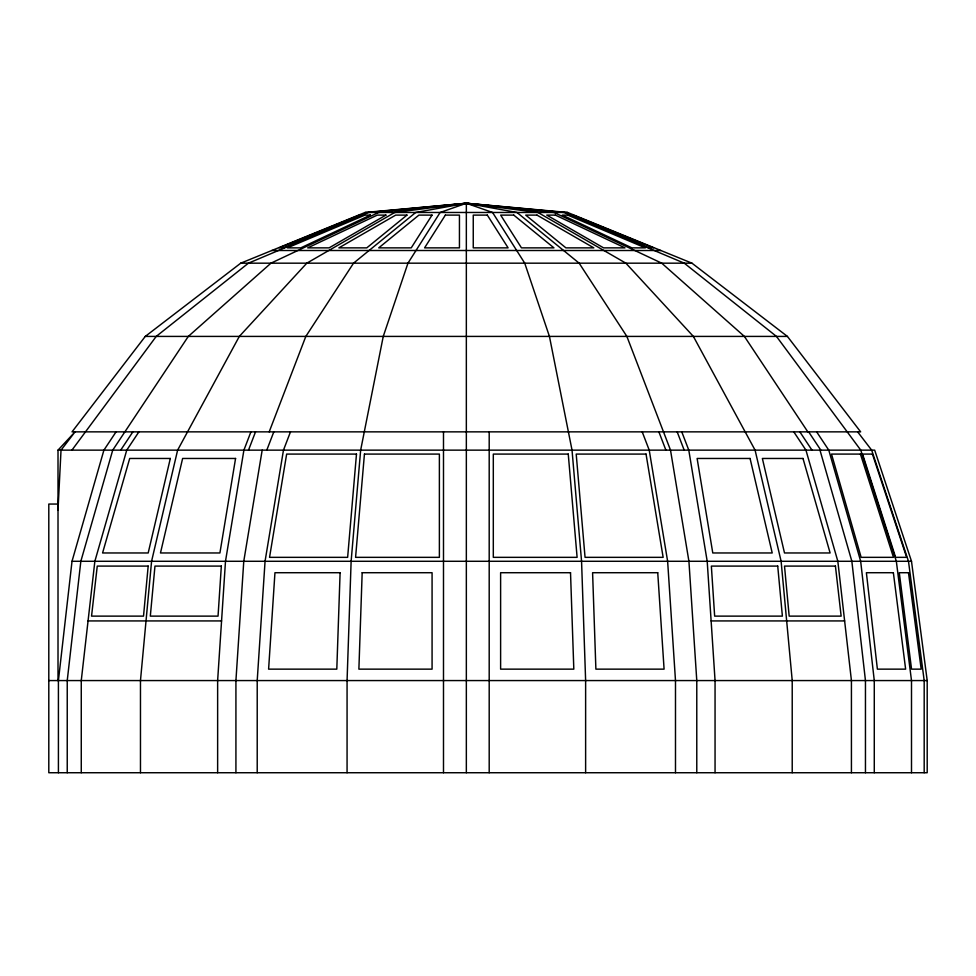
<?xml version="1.0" encoding="UTF-8"?>
<svg xmlns="http://www.w3.org/2000/svg" width="976" height="976" viewBox="0 0 976 976"><rect width="100%" height="100%" fill="white"/><g stroke="black" fill="none" stroke-linecap="round" stroke-linejoin="round"><path stroke-width="1.46" d="M58.011 510.07L61.024 450.143L75.054 431.856L58.011 450.143L58.011 680.565M116.059 431.856L103.907 450.143L72.017 561.285L58.414 680.565L58.414 772.736M262.178 450.143L243.768 561.285L235.924 680.565L235.924 772.736M250.917 431.856L243.902 450.143L225.493 561.285L217.636 680.565L217.636 772.736M248.514 450.143L255.517 431.856M269.193 431.856L305.817 336.415L353.532 263.178L415.703 212.475L466.345 203.264L567.629 212.475L691.96 263.178L787.412 336.415L860.649 431.856L858.014 431.856M266.79 450.143L273.805 431.856M290.482 431.856L283.467 450.143L265.057 561.285L257.213 680.565L257.213 772.736M120.707 450.143L132.858 431.856M138.897 431.856L126.746 450.143L94.855 561.285L81.264 680.565L81.264 772.736M71.931 450.143L156.221 336.415L248.416 263.178L368.513 212.475L466.345 203.264L564.177 212.475L684.274 263.178L776.469 336.415L860.759 450.143L896.334 561.285L911.499 680.565L911.499 772.736M807.823 431.856L744.395 336.415L661.74 263.178L554.063 212.475L466.345 203.264L365.061 212.475L240.73 263.178L145.278 336.415L72.041 431.856L857.636 431.856L871.666 450.143L908.485 561.285L924.187 680.565L924.187 772.736M461.965 204.387L466.345 203.264L537.971 212.475L625.884 263.178L693.375 336.415L755.082 450.143L781.117 561.285L792.219 680.565L792.219 772.736M460.404 204.509L466.345 203.264L516.987 212.475L579.158 263.178L626.873 336.415L670.512 450.143L688.922 561.285L696.779 680.565L696.779 772.736M460.416 204.374L466.345 203.264L472.274 204.374M365.061 212.475L567.629 212.475M271.816 250.503L660.874 250.503M240.73 263.178L691.96 263.178M145.278 336.415L787.412 336.415M58.011 450.143L874.679 450.143L911.499 561.285L927.2 680.565L927.2 772.736L48.8 772.736L48.8 504.055L58.011 504.055M72.017 561.285L911.499 561.285M88.06 620.931L221.564 620.931M711.126 620.931L844.63 620.931M48.8 680.565L927.2 680.565M472.299 204.509L466.345 203.264L378.627 212.475L270.95 263.178L188.295 336.415L112.728 450.143L80.837 561.285L67.234 680.565L67.234 772.736M470.725 204.387L466.345 203.264L394.731 212.475L306.806 263.178L239.315 336.415L177.62 450.143L151.573 561.285L140.471 680.565L140.471 772.736M469.163 204.289L466.345 203.264L440.127 212.475L407.956 263.178L383.251 336.415L360.656 450.143L351.128 561.285L347.066 680.565L347.066 772.736M816.644 431.856L828.783 450.143L860.673 561.285L874.276 680.565L874.276 772.736M808.653 431.856L820.804 450.143M799.844 431.856L811.983 450.143M793.793 431.856L805.944 450.143L837.835 561.285L851.426 680.565L851.426 772.736M681.773 431.856L688.788 450.143L707.197 561.285L715.054 680.565L715.054 772.736M677.173 431.856L684.188 450.143M658.885 431.856L665.9 450.143M642.208 431.856L649.223 450.143L667.633 561.285L675.49 680.565L675.49 772.736M819.974 450.143L851.853 561.285L865.456 680.565L865.456 772.736M585.624 772.736L585.624 680.565L581.562 561.285L572.034 450.143L549.439 336.415L524.734 263.178L492.563 212.475L466.345 203.264L466.345 772.736M489.196 431.856L489.196 772.736M443.494 431.856L443.494 772.736M340.099 572.717L336.805 669.146L268.607 669.146L274.951 572.717L340.099 572.717M362.169 572.717L358.887 669.146L432.075 669.146L432.075 572.717L362.169 572.717M221.332 566.092L218.038 616.124L150.316 616.124L154.964 566.092L221.332 566.092M356.484 454.084L347.639 557.345L269.547 557.345L286.651 454.084L356.484 454.084M364.438 454.084L355.581 557.345L439.383 557.345L439.383 454.084L364.438 454.084M148.181 566.092L143.521 616.124L91.549 616.124L97.258 566.092L148.181 566.092M235.57 458.464L219.917 552.965L160.479 552.965L182.622 458.464L235.57 458.464M170.324 458.464L148.193 552.965L102.578 552.965L129.698 458.464L170.324 458.464M432.026 215.11L411.238 247.867L378.737 247.867L418.911 215.11L432.026 215.11M445.361 215.11L424.572 247.867L459.44 247.867L459.44 215.11L445.361 215.11M406.955 215.11L366.781 247.867L338.879 247.867L395.695 215.11L406.955 215.11M385.923 215.11L329.107 247.867L307.696 247.867L377.285 215.11L385.923 215.11M370.38 215.11L300.791 247.867L287.334 247.867L364.951 215.11L370.38 215.11M361.376 215.11L283.76 247.867L279.173 247.867L359.522 215.11L361.376 215.11M487.329 215.11L473.25 215.11L473.25 247.867L508.118 247.867L487.329 215.11M513.779 215.11L500.664 215.11L521.465 247.867L553.953 247.867L513.779 215.11M537.007 215.11L525.735 215.11L565.909 247.867L593.823 247.867L537.007 215.11M555.405 215.11L546.767 215.11L603.583 247.867L624.994 247.867L555.405 215.11M567.739 215.11L562.31 215.11L631.899 247.867L645.356 247.867L567.739 215.11M573.168 215.11L571.314 215.11L648.93 247.867L653.517 247.867L573.168 215.11M568.252 454.084L493.307 454.084L493.307 557.345L577.109 557.345L568.252 454.084M646.039 454.084L576.206 454.084L585.051 557.345L663.143 557.345L646.039 454.084M860.429 454.084L831.503 454.084L861.137 557.345L893.479 557.345L860.429 454.084M872.434 454.084L862.564 454.084L895.614 557.345L906.643 557.345L872.434 454.084M750.068 458.464L697.12 458.464L712.773 552.965L772.211 552.965L750.068 458.464M802.992 458.464L762.366 458.464L784.497 552.965L830.112 552.965L802.992 458.464M777.726 566.092L711.358 566.092L714.652 616.124L782.386 616.124L777.726 566.092M835.432 566.092L784.509 566.092L789.169 616.124L841.141 616.124L835.432 566.092M570.521 572.717L500.615 572.717L500.615 669.146L573.815 669.146L570.521 572.717M657.739 572.717L592.591 572.717L595.885 669.146L664.083 669.146L657.739 572.717M893.369 572.717L866.383 572.717L877.387 669.146L905.63 669.146L893.369 572.717M908.485 572.717L899.286 572.717L911.547 669.146L921.185 669.146L908.485 572.717"/></g></svg>
